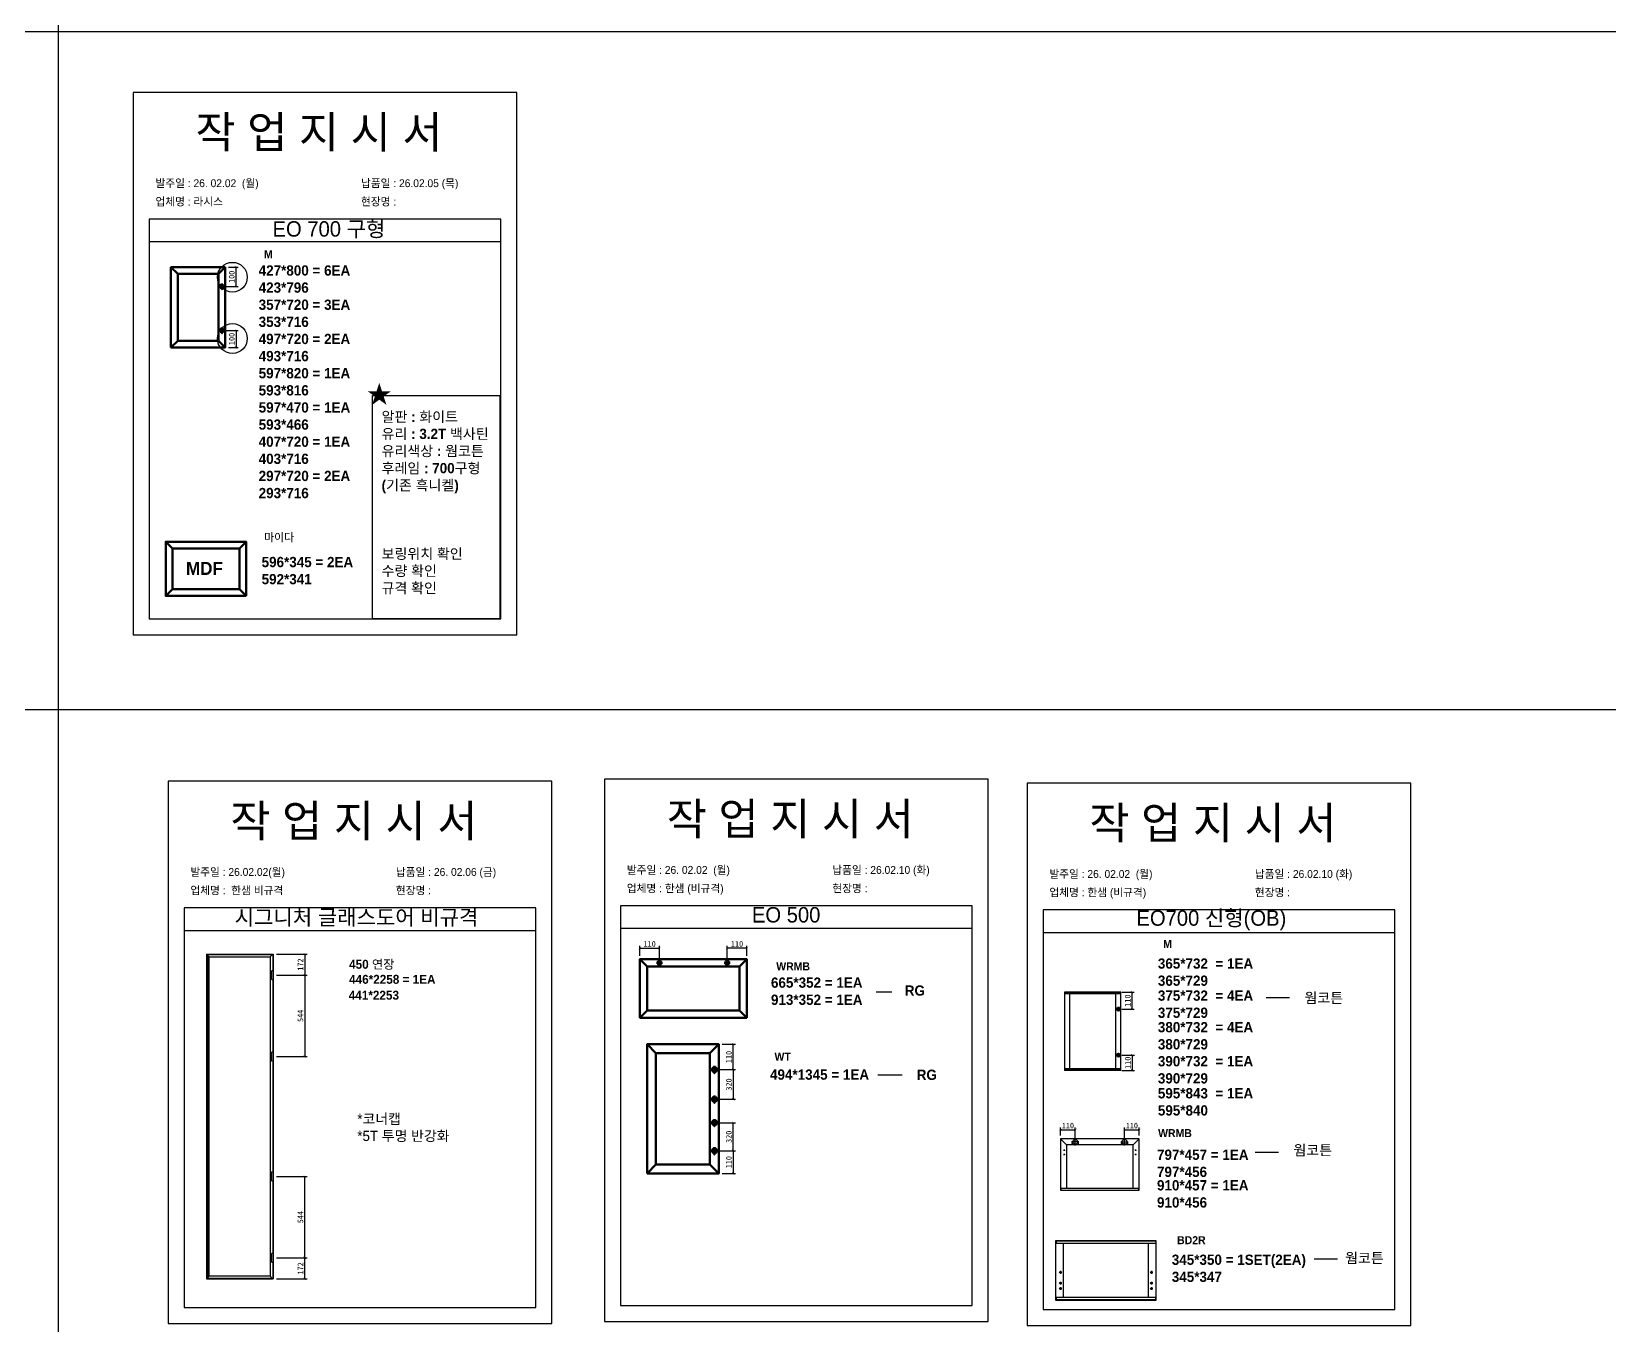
# Model space of a CAD drawing. Header units: millimetres. Extents: x -44117 to 256353, y -2095463 to 65325.
# Drawn here: x 110183 to 117093, y -684300 to -678631 of the extents above; entities that cross this region are included whole.
import ezdxf

# ---------------------------------------------------------------- set-up
doc = ezdxf.new("R2010")
doc.units = ezdxf.units.MM
doc.header["$LTSCALE"] = 10
doc.layers.add('Layer1', color=7, linetype='Continuous', lineweight=70)
doc.styles.add('MtX_Gulim', font='')
doc.styles.get('MtX_Gulim').set_extended_font_data('Gulim', bold=True)
doc.dimstyles.new('ISO-25', dxfattribs={"dimtxt": 2.5, "dimasz": 2.5, "dimexe": 1, "dimexo": 1, "dimtad": 1, "dimtxsty": 'Standard', "dimblk": 'ARCHTICK', "dimcen": 2.5, "dimadec": 0, "dimazin": 0, "dimtfac": 1, "dimtmove": 0, "dimatfit": 3, "dimfxl": 0, "dimarcsym": 0})

# ---------------------------------------------------------------- blocks, each defined once
blk = doc.blocks.new('_ArchTick')
at = {"color": 0, "linetype": 'ByBlock', "const_width": 0.15}
blk.add_lwpolyline([(-0.5, -0.5), (0.5, 0.5)], dxfattribs=at)
blk = doc.blocks.new('*D4703')
at = {"color": 0, "lineweight": -2}
for p, q in [((111045.7, -679663.3), (111088.5, -679663.3)), ((111078.5, -679747.5), (111078.5, -679663.3)), ((111031.7, -679747.5), (111088.5, -679747.5))]:
    blk.add_line(p, q, dxfattribs=at)
at = {"layer": 'Defpoints', "color": 0}
for p in [(111030.7, -679663.3), (111078.5, -679663.3), (111016.7, -679747.5)]:
    blk.add_point(p, dxfattribs=at)
at = {"color": 0, "lineweight": -2, "xscale": 10, "yscale": 10, "zscale": 10}
for p, rotation in [((111078.5, -679663.3), 90), ((111078.5, -679747.5), 270)]:
    blk.add_blockref('_ArchTick', p, dxfattribs=dict(at, rotation=rotation))
at = {"color": 0, "insert": (111059.7, -679705.4), "char_height": 25, "attachment_point": 5, "rotation": 90}
blk.add_mtext('100', dxfattribs=at)
blk = doc.blocks.new('*D4704')
at = {"color": 0, "lineweight": -2}
for p, q in [((111031.7, -679940), (111088.5, -679940)), ((111078.5, -679940), (111078.5, -680015.4)), ((111045.7, -680015.4), (111088.5, -680015.4))]:
    blk.add_line(p, q, dxfattribs=at)
at = {"layer": 'Defpoints', "color": 0}
for p in [(111016.7, -679940), (111030.7, -680015.4), (111078.5, -680015.4)]:
    blk.add_point(p, dxfattribs=at)
at = {"color": 0, "lineweight": -2, "xscale": 10, "yscale": 10, "zscale": 10}
for p, rotation in [((111078.5, -679940), 90), ((111078.5, -680015.4), 270)]:
    blk.add_blockref('_ArchTick', p, dxfattribs=dict(at, rotation=rotation))
at = {"color": 0, "insert": (111059.7, -679977.7), "char_height": 25, "attachment_point": 5, "rotation": 90}
blk.add_mtext('100', dxfattribs=at)
blk = doc.blocks.new('*D4710')
at = {"color": 0, "lineweight": -2}
for p, q in [((111256.1, -682764.9), (111389.3, -682764.9)), ((111379.3, -682764.9), (111379.3, -683121.8)), ((111256.1, -683121.8), (111389.3, -683121.8))]:
    blk.add_line(p, q, dxfattribs=at)
at = {"layer": 'Defpoints', "color": 0}
for p in [(111241.1, -682764.9), (111241.1, -683121.8), (111379.3, -683121.8)]:
    blk.add_point(p, dxfattribs=at)
at = {"color": 0, "lineweight": -2, "xscale": 10, "yscale": 10, "zscale": 10}
for p, rotation in [((111379.3, -682764.9), 90), ((111379.3, -683121.8), 270)]:
    blk.add_blockref('_ArchTick', p, dxfattribs=dict(at, rotation=rotation))
at = {"color": 0, "insert": (111360.5, -682943.3), "char_height": 25, "attachment_point": 5, "rotation": 90}
blk.add_mtext('544', dxfattribs=at)
blk = doc.blocks.new('*D4711')
at = {"color": 0, "lineweight": -2}
for p, q in [((111256.1, -682672.4), (111389.3, -682672.4)), ((111379.3, -682672.4), (111379.3, -682764.9)), ((111256.1, -682764.9), (111389.3, -682764.9))]:
    blk.add_line(p, q, dxfattribs=at)
at = {"layer": 'Defpoints', "color": 0}
for p in [(111241.1, -682672.4), (111241.1, -682764.9), (111379.3, -682764.9)]:
    blk.add_point(p, dxfattribs=at)
at = {"color": 0, "lineweight": -2, "xscale": 10, "yscale": 10, "zscale": 10}
for p, rotation in [((111379.3, -682672.4), 90), ((111379.3, -682764.9), 270)]:
    blk.add_blockref('_ArchTick', p, dxfattribs=dict(at, rotation=rotation))
at = {"color": 0, "insert": (111360.5, -682718.6), "char_height": 25, "attachment_point": 5, "rotation": 90}
blk.add_mtext('172', dxfattribs=at)
blk = doc.blocks.new('*D4712')
at = {"color": 0, "lineweight": -2}
for p, q in [((111256.1, -683646.5), (111389.3, -683646.5)), ((111379.3, -684003.4), (111379.3, -683646.5)), ((111256.1, -684003.4), (111389.3, -684003.4))]:
    blk.add_line(p, q, dxfattribs=at)
at = {"layer": 'Defpoints', "color": 0}
for p in [(111241.1, -683646.5), (111379.3, -683646.5), (111241.1, -684003.4)]:
    blk.add_point(p, dxfattribs=at)
at = {"color": 0, "lineweight": -2, "xscale": 10, "yscale": 10, "zscale": 10}
for p, rotation in [((111379.3, -683646.5), 90), ((111379.3, -684003.4), 270)]:
    blk.add_blockref('_ArchTick', p, dxfattribs=dict(at, rotation=rotation))
at = {"color": 0, "insert": (111360.5, -683825), "char_height": 25, "attachment_point": 5, "rotation": 90}
blk.add_mtext('544', dxfattribs=at)
blk = doc.blocks.new('*D4713')
at = {"color": 0, "lineweight": -2}
for p, q in [((111256.1, -684003.4), (111389.3, -684003.4)), ((111379.3, -684095.9), (111379.3, -684003.4)), ((111256.1, -684095.9), (111389.3, -684095.9))]:
    blk.add_line(p, q, dxfattribs=at)
at = {"layer": 'Defpoints', "color": 0}
for p in [(111241.1, -684003.4), (111379.3, -684003.4), (111241.1, -684095.9)]:
    blk.add_point(p, dxfattribs=at)
at = {"color": 0, "lineweight": -2, "xscale": 10, "yscale": 10, "zscale": 10}
for p, rotation in [((111379.3, -684003.4), 90), ((111379.3, -684095.9), 270)]:
    blk.add_blockref('_ArchTick', p, dxfattribs=dict(at, rotation=rotation))
at = {"color": 0, "insert": (111360.5, -684049.6), "char_height": 25, "attachment_point": 5, "rotation": 90}
blk.add_mtext('172', dxfattribs=at)
blk = doc.blocks.new('*D4714')
at = {"color": 0, "lineweight": -2}
for p, q in [((112847, -682679.8), (112847, -682636.9)), ((112847, -682646.9), (112932.8, -682646.9)), ((112932.8, -682696.2), (112932.8, -682636.9))]:
    blk.add_line(p, q, dxfattribs=at)
at = {"layer": 'Defpoints', "color": 0}
for p in [(112932.8, -682646.9), (112847, -682694.8), (112932.8, -682711.2)]:
    blk.add_point(p, dxfattribs=at)
at = {"color": 0, "lineweight": -2, "xscale": 10, "yscale": 10, "zscale": 10, "rotation": 180}
blk.add_blockref('_ArchTick', (112847, -682646.9), dxfattribs=at)
at = {"color": 0, "lineweight": -2, "xscale": 10, "yscale": 10, "zscale": 10}
blk.add_blockref('_ArchTick', (112932.8, -682646.9), dxfattribs=at)
at = {"color": 0, "insert": (112889.9, -682628.2), "char_height": 25, "attachment_point": 5}
blk.add_mtext('110', dxfattribs=at)
blk = doc.blocks.new('*D4715')
at = {"color": 0, "lineweight": -2}
for p, q in [((113229.6, -682696.2), (113229.6, -682636.9)), ((113315.5, -682646.9), (113229.6, -682646.9)), ((113315.5, -682679.8), (113315.5, -682636.9))]:
    blk.add_line(p, q, dxfattribs=at)
at = {"layer": 'Defpoints', "color": 0}
for p in [(113229.6, -682646.9), (113229.6, -682711.2), (113315.5, -682694.8)]:
    blk.add_point(p, dxfattribs=at)
at = {"color": 0, "lineweight": -2, "xscale": 10, "yscale": 10, "zscale": 10, "rotation": 180}
blk.add_blockref('_ArchTick', (113229.6, -682646.9), dxfattribs=at)
at = {"color": 0, "lineweight": -2, "xscale": 10, "yscale": 10, "zscale": 10}
blk.add_blockref('_ArchTick', (113315.5, -682646.9), dxfattribs=at)
at = {"color": 0, "insert": (113272.6, -682628.2), "char_height": 25, "attachment_point": 5}
blk.add_mtext('110', dxfattribs=at)
blk = doc.blocks.new('*D4716')
at = {"color": 0, "lineweight": -2}
for p, q in [((113207.3, -683067.6), (113265.5, -683067.6)), ((113255.5, -683179), (113255.5, -683067.6)), ((113188.7, -683179), (113265.5, -683179))]:
    blk.add_line(p, q, dxfattribs=at)
at = {"layer": 'Defpoints', "color": 0}
for p in [(113192.3, -683067.6), (113255.5, -683067.6), (113173.7, -683179)]:
    blk.add_point(p, dxfattribs=at)
at = {"color": 0, "lineweight": -2, "xscale": 10, "yscale": 10, "zscale": 10}
for p, rotation in [((113255.5, -683067.6), 90), ((113255.5, -683179), 270)]:
    blk.add_blockref('_ArchTick', p, dxfattribs=dict(at, rotation=rotation))
at = {"color": 0, "insert": (113236.8, -683123.3), "char_height": 25, "attachment_point": 5, "rotation": 90}
blk.add_mtext('110', dxfattribs=at)
blk = doc.blocks.new('*D4717')
at = {"color": 0, "lineweight": -2}
for p, q in [((113188.7, -683534.5), (113265.5, -683534.5)), ((113255.5, -683534.5), (113255.5, -683634.2)), ((113207.3, -683634.2), (113265.5, -683634.2))]:
    blk.add_line(p, q, dxfattribs=at)
at = {"layer": 'Defpoints', "color": 0}
for p in [(113173.7, -683534.5), (113192.3, -683634.2), (113255.5, -683634.2)]:
    blk.add_point(p, dxfattribs=at)
at = {"color": 0, "lineweight": -2, "xscale": 10, "yscale": 10, "zscale": 10}
for p, rotation in [((113255.5, -683534.5), 90), ((113255.5, -683634.2), 270)]:
    blk.add_blockref('_ArchTick', p, dxfattribs=dict(at, rotation=rotation))
at = {"color": 0, "insert": (113236.8, -683584.3), "char_height": 25, "attachment_point": 5, "rotation": 90}
blk.add_mtext('110', dxfattribs=at)
blk = doc.blocks.new('*D4718')
at = {"color": 0, "lineweight": -2}
for p, q in [((113188.7, -683411.6), (113265.5, -683411.6)), ((113255.5, -683534.5), (113255.5, -683411.6)), ((113188.7, -683534.5), (113265.5, -683534.5))]:
    blk.add_line(p, q, dxfattribs=at)
at = {"layer": 'Defpoints', "color": 0}
for p in [(113173.7, -683411.6), (113255.5, -683411.6), (113173.7, -683534.5)]:
    blk.add_point(p, dxfattribs=at)
at = {"color": 0, "lineweight": -2, "xscale": 10, "yscale": 10, "zscale": 10}
for p, rotation in [((113255.5, -683411.6), 90), ((113255.5, -683534.5), 270)]:
    blk.add_blockref('_ArchTick', p, dxfattribs=dict(at, rotation=rotation))
at = {"color": 0, "insert": (113236.8, -683473), "char_height": 25, "attachment_point": 5, "rotation": 90}
blk.add_mtext('320', dxfattribs=at)
blk = doc.blocks.new('*D4719')
at = {"color": 0, "lineweight": -2}
for p, q in [((113188.7, -683179), (113265.5, -683179)), ((113255.5, -683179), (113255.5, -683308.8)), ((113188.7, -683308.8), (113265.5, -683308.8))]:
    blk.add_line(p, q, dxfattribs=at)
at = {"layer": 'Defpoints', "color": 0}
for p in [(113173.7, -683179), (113173.7, -683308.8), (113255.5, -683308.8)]:
    blk.add_point(p, dxfattribs=at)
at = {"color": 0, "lineweight": -2, "xscale": 10, "yscale": 10, "zscale": 10}
for p, rotation in [((113255.5, -683179), 90), ((113255.5, -683308.8), 270)]:
    blk.add_blockref('_ArchTick', p, dxfattribs=dict(at, rotation=rotation))
at = {"color": 0, "insert": (113236.8, -683243.9), "char_height": 25, "attachment_point": 5, "rotation": 90}
blk.add_mtext('320', dxfattribs=at)
blk = doc.blocks.new('*D4720')
at = {"color": 0, "lineweight": -2}
for p, q in [((114957.8, -682839.8), (115012.4, -682839.8)), ((115002.4, -682913.4), (115002.4, -682839.8)), ((114957.8, -682913.4), (115012.4, -682913.4))]:
    blk.add_line(p, q, dxfattribs=at)
at = {"layer": 'Defpoints', "color": 0}
for p in [(114942.8, -682839.8), (115002.4, -682839.8), (114942.8, -682913.4)]:
    blk.add_point(p, dxfattribs=at)
at = {"color": 0, "lineweight": -2, "xscale": 10, "yscale": 10, "zscale": 10}
for p, rotation in [((115002.4, -682839.8), 90), ((115002.4, -682913.4), 270)]:
    blk.add_blockref('_ArchTick', p, dxfattribs=dict(at, rotation=rotation))
at = {"color": 0, "insert": (114983.6, -682876.6), "char_height": 25, "attachment_point": 5, "rotation": 90}
blk.add_mtext('110', dxfattribs=at)
blk = doc.blocks.new('*D4721')
at = {"color": 0, "lineweight": -2}
for p, q in [((114957.8, -683115.3), (115013.3, -683115.3)), ((115003.3, -683115.3), (115003.3, -683182.2)), ((114957.8, -683182.2), (115013.3, -683182.2))]:
    blk.add_line(p, q, dxfattribs=at)
at = {"layer": 'Defpoints', "color": 0}
for p in [(114942.8, -683115.3), (114942.8, -683182.2), (115003.3, -683182.2)]:
    blk.add_point(p, dxfattribs=at)
at = {"color": 0, "lineweight": -2, "xscale": 10, "yscale": 10, "zscale": 10}
for p, rotation in [((115003.3, -683115.3), 90), ((115003.3, -683182.2), 270)]:
    blk.add_blockref('_ArchTick', p, dxfattribs=dict(at, rotation=rotation))
at = {"color": 0, "insert": (114984.6, -683148.7), "char_height": 25, "attachment_point": 5, "rotation": 90}
blk.add_mtext('110', dxfattribs=at)
blk = doc.blocks.new('*D4722')
at = {"color": 0, "lineweight": -2}
for p, q in [((114689.5, -683467.5), (114689.5, -683432.9)), ((114689.5, -683442.9), (114754, -683442.9)), ((114754, -683480.2), (114754, -683432.9))]:
    blk.add_line(p, q, dxfattribs=at)
at = {"layer": 'Defpoints', "color": 0}
for p in [(114689.5, -683482.5), (114754, -683442.9), (114754, -683495.2)]:
    blk.add_point(p, dxfattribs=at)
at = {"color": 0, "lineweight": -2, "xscale": 10, "yscale": 10, "zscale": 10, "rotation": 180}
blk.add_blockref('_ArchTick', (114689.5, -683442.9), dxfattribs=at)
at = {"color": 0, "lineweight": -2, "xscale": 10, "yscale": 10, "zscale": 10}
blk.add_blockref('_ArchTick', (114754, -683442.9), dxfattribs=at)
at = {"color": 0, "insert": (114721.7, -683424.1), "char_height": 25, "attachment_point": 5}
blk.add_mtext('110', dxfattribs=at)
blk = doc.blocks.new('*D4723')
at = {"color": 0, "lineweight": -2}
for p, q in [((114969.5, -683480.2), (114969.5, -683432.9)), ((114969.5, -683442.9), (115034.1, -683442.9)), ((115034.1, -683467.5), (115034.1, -683432.9))]:
    blk.add_line(p, q, dxfattribs=at)
at = {"layer": 'Defpoints', "color": 0}
for p in [(114969.5, -683495.2), (115034.1, -683442.9), (115034.1, -683482.5)]:
    blk.add_point(p, dxfattribs=at)
at = {"color": 0, "lineweight": -2, "xscale": 10, "yscale": 10, "zscale": 10, "rotation": 180}
blk.add_blockref('_ArchTick', (114969.5, -683442.9), dxfattribs=at)
at = {"color": 0, "lineweight": -2, "xscale": 10, "yscale": 10, "zscale": 10}
blk.add_blockref('_ArchTick', (115034.1, -683442.9), dxfattribs=at)
at = {"color": 0, "insert": (115001.8, -683424.1), "char_height": 25, "attachment_point": 5}
blk.add_mtext('110', dxfattribs=at)

msp = doc.modelspace()

# ---------------------------------------------------------------- linework, layer by layer
at = {"color": 2}
msp.add_line((104015.69829, -678630.93918), (196284.84516, -678630.93918), dxfattribs=at)
msp.add_line((104015.69829, -678630.93918), (196284.84516, -678630.93918), dxfattribs=at)
for p, q in [((112238.12656, -679452.55081), (110698.12656, -679452.55081)), ((112238.12656, -679552.55081), (110698.12656, -679552.55081)), ((112391.02745, -682470.07568), (110851.02745, -682470.07568)), ((114302.22658, -682461.1729), (112762.22658, -682461.1729)), ((116152.95073, -682478.82786), (114612.95073, -682478.82786)), ((112391.02745, -682570.07568), (110851.02745, -682570.07568)), ((114302.22658, -682561.1729), (112762.22658, -682561.1729)), ((116152.95073, -682578.82786), (114612.95073, -682578.82786)), ((110948.55264, -682672.39899), (110948.55264, -684095.89538)), ((110948.55264, -682672.39899), (111241.12379, -682672.39899)), ((110948.55264, -682672.39899), (110961.01644, -682684.86278)), ((110948.55264, -682672.39899), (110954.45655, -682672.39899)), ((110954.45655, -682672.39899), (110954.45655, -684095.89538)), ((111228.66, -682684.86278), (111241.12379, -682672.39899)), ((111241.12379, -682672.39899), (111241.12379, -684095.89538)), ((113882.15261, -682838.36529), (113950.4053, -682838.36529)), ((114706.91855, -682840.04273), (114706.91855, -683181.92961)), ((114953.41919, -682840.48546), (114706.91855, -682840.48546)), ((114953.41919, -682847.17562), (114706.91855, -682847.17562)), ((114953.17323, -682839.79676), (114707.16451, -682839.79676)), ((114728.80915, -682846.68369), (114728.80915, -683174.79673)), ((114931.28263, -683174.79673), (114931.28263, -682847.17562)), ((114952.18938, -682847.17562), (114952.18938, -682839.79676)), ((114953.41919, -683181.92961), (114953.41919, -682840.04273)), ((115692.16949, -682864.87135), (115590.54799, -682864.87135)), ((113888.79941, -683201.42836), (113995.12205, -683201.42836)), ((114953.41919, -683174.79673), (114706.91855, -683174.79673)), ((114953.41919, -683181.48689), (114706.91855, -683181.48689)), ((114953.17323, -683182.17558), (114707.16451, -683182.17558)), ((114708.14836, -683182.17558), (114708.14836, -683174.79673)), ((114952.18938, -683174.79673), (114952.18938, -683182.17558)), ((114689.17808, -683482.45113), (114689.17808, -683706.79146)), ((114715.51884, -683508.79188), (114689.26477, -683482.24185)), ((115034.06392, -683482.15517), (114689.47405, -683482.15517)), ((114770.13752, -683495.17756), (114737.85068, -683495.17756)), ((114753.99409, -683511.32098), (114753.99409, -683479.03415)), ((114953.40046, -683495.17756), (114985.6873, -683495.17756)), ((114969.54388, -683511.32098), (114969.54388, -683479.03415)), ((115008.01913, -683508.79188), (115034.2732, -683482.24185)), ((115034.35988, -683706.79146), (115034.35988, -683482.45113)), ((114702.49645, -683531.87704), (114708.41572, -683531.87704)), ((114702.49645, -683550.8187), (114708.41572, -683550.8187)), ((114705.45608, -683528.9174), (114705.45608, -683534.83667)), ((114705.45608, -683547.85906), (114705.45608, -683553.77833)), ((114715.51884, -683508.79188), (114715.51884, -683698.80045)), ((115008.01913, -683508.79188), (114715.51884, -683508.79188)), ((114743.04345, -683501.09683), (114738.30803, -683501.09683)), ((114740.67574, -683498.72912), (114740.67574, -683503.46454)), ((114769.68016, -683501.09683), (114764.94475, -683501.09683)), ((114767.31245, -683498.72912), (114767.31245, -683503.46454)), ((114958.59324, -683501.09683), (114953.85782, -683501.09683)), ((114956.22553, -683498.72912), (114956.22553, -683503.46454)), ((114985.22995, -683501.09683), (114980.49453, -683501.09683)), ((114982.86224, -683498.72912), (114982.86224, -683503.46454)), ((115008.01913, -683698.20852), (115008.01913, -683508.79188)), ((115021.04153, -683531.87704), (115015.12226, -683531.87704)), ((115021.04153, -683550.8187), (115015.12226, -683550.8187)), ((115018.0819, -683528.9174), (115018.0819, -683534.83667)), ((115018.0819, -683547.85906), (115018.0819, -683553.77833)), ((115643.88862, -683542.04508), (115542.26711, -683542.04508)), ((114689.17808, -683698.20852), (115034.35988, -683698.20852)), ((114690.6579, -683698.20852), (114690.6579, -683707.08742)), ((115032.88007, -683707.08742), (115032.88007, -683698.20852)), ((114689.17808, -683706.25873), (115034.06392, -683706.25873)), ((114689.47405, -683707.08742), (115034.06392, -683707.08742)), ((114667.96448, -683929.57326), (114667.96448, -684188.01532)), ((115108.57488, -683930.23973), (114667.96448, -683930.23973)), ((115108.57488, -683940.31082), (114667.96448, -683940.31082)), ((115108.20462, -683929.203), (114668.33474, -683929.203)), ((114669.81579, -683929.203), (114669.81579, -683940.31082)), ((114701.28796, -683940.31082), (114701.28796, -684177.27776)), ((115075.25141, -684177.27776), (115075.25141, -683940.31082)), ((115106.72358, -683929.203), (115106.72358, -683940.31082)), ((115108.57488, -684188.01532), (115108.57488, -683929.57326)), ((115902.40729, -684009.06553), (115800.79033, -684009.06553)), ((110961.01644, -684083.43159), (110948.55264, -684095.89538)), ((110948.55264, -684095.89538), (111241.12379, -684095.89538)), ((111228.66, -684083.43159), (111241.12379, -684095.89538)), ((114695.17865, -684066.94003), (114682.96005, -684066.94003)), ((114695.17865, -684114.33341), (114682.96005, -684114.33341)), ((114689.06935, -684060.83072), (114689.06935, -684073.04933)), ((114689.06935, -684108.22411), (114689.06935, -684120.44272)), ((115081.36071, -684066.94003), (115093.57932, -684066.94003)), ((115081.36071, -684114.33341), (115093.57932, -684114.33341)), ((115087.47001, -684060.83072), (115087.47001, -684073.04933)), ((115087.47001, -684108.22411), (115087.47001, -684120.44272)), ((115108.57488, -684177.27776), (114667.96448, -684177.27776)), ((115108.57488, -684187.34885), (114667.96448, -684187.34885)), ((114669.81579, -684177.27776), (114669.81579, -684188.38558)), ((114695.17865, -684138.03011), (114682.96005, -684138.03011)), ((114689.06935, -684131.9208), (114689.06935, -684144.13941)), ((115081.36071, -684138.03011), (115093.57932, -684138.03011)), ((115087.47001, -684131.9208), (115087.47001, -684144.13941)), ((115106.72358, -684188.38558), (115106.72358, -684177.27776)), ((114668.33474, -684188.38558), (115108.20462, -684188.38558))]:
    msp.add_line(p, q)
at = {"color": 1}
msp.add_line((104015.69829, -681600.80489), (196284.84516, -681600.80489), dxfattribs=at)
msp.add_line((104015.69829, -681600.80489), (196284.84516, -681600.80489), dxfattribs=at)
at = {"linetype": 'Continuous'}
for p, q in [((110961.01644, -684083.43159), (110961.01644, -682684.86278)), ((110961.01644, -682684.86278), (111228.66, -682684.86278)), ((111228.66, -682684.86278), (111228.66, -684083.43159)), ((111228.66, -684083.43159), (110961.01644, -684083.43159))]:
    msp.add_line(p, q, dxfattribs=at)
at = {"color": 1}
for p in [(110300.49669, 21924.9366), (110300.49669, 14161.07811), (110300.49669, 18584.38997), (110300.49669, 10820.53148), (110300.49669, 18627.87121), (110300.49669, 10864.01272), (110300.49669, 15287.32457), (110300.49669, 7523.46608), (110300.49669, 3746.75115), (110300.49669, 21924.9366), (110300.49669, 14161.07811), (110300.49669, 18584.38997), (110300.49669, 10820.53148), (110300.49669, 18627.87121), (110300.49669, 10864.01272), (110300.49669, 15287.32457), (110300.49669, 7523.46608), (110300.49669, 3746.75115), (110300.49669, 21924.9366), (110300.49669, 14161.07811), (110300.49669, 18584.38997), (110300.49669, 10820.53148), (110300.49669, 18627.87121), (110300.49669, 10864.01272), (110300.49669, 15287.32457), (110300.49669, 7523.46608), (110300.49669, 3746.75115), (110300.49669, 21924.9366), (110300.49669, 14161.07811), (110300.49669, 18584.38997), (110300.49669, 10820.53148), (110300.49669, 18627.87121), (110300.49669, 10864.01272), (110300.49669, 15287.32457), (110300.49669, 7523.46608), (110300.49669, 3746.75115), (110300.49669, 21924.9366), (110300.49669, 14161.07811), (110300.49669, 18584.38997), (110300.49669, 10820.53148), (110300.49669, 18627.87121), (110300.49669, 10864.01272), (110300.49669, 15287.32457), (110300.49669, 7523.46608), (110300.49669, 3746.75115), (110300.49669, 21924.9366), (110300.49669, 14161.07811), (110300.49669, 18584.38997), (110300.49669, 10820.53148), (110300.49669, 18627.87121), (110300.49669, 10864.01272), (110300.49669, 15287.32457), (110300.49669, 7523.46608), (110300.49669, 3746.75115), (110300.49669, 21924.9366), (110300.49669, 14161.07811), (110300.49669, 18584.38997), (110300.49669, 10820.53148), (110300.49669, 18627.87121), (110300.49669, 10864.01272), (110300.49669, 15287.32457), (110300.49669, 7523.46608), (110300.49669, 3746.75115), (110300.49669, 21924.9366), (110300.49669, 14161.07811), (110300.49669, 18584.38997), (110300.49669, 10820.53148), (110300.49669, 18627.87121), (110300.49669, 10864.01272), (110300.49669, 15287.32457), (110300.49669, 7523.46608), (110300.49669, 3746.75115), (110300.49669, 21924.9366), (110300.49669, 14161.07811), (110300.49669, 18584.38997), (110300.49669, 10820.53148), (110300.49669, 18627.87121), (110300.49669, 10864.01272), (110300.49669, 15287.32457), (110300.49669, 7523.46608), (110300.49669, 3746.75115), (110300.49669, 21924.9366), (110300.49669, 14161.07811), (110300.49669, 18584.38997), (110300.49669, 10820.53148), (110300.49669, 18627.87121), (110300.49669, 10864.01272), (110300.49669, 15287.32457), (110300.49669, 7523.46608), (110300.49669, 3746.75115), (110300.49669, 12702.87182), (110300.49669, 4939.01333), (110300.49669, 9362.32519), (110300.49669, 1598.4667), (110300.49669, 9405.80642), (110300.49669, 1641.94794), (110300.49669, 6065.25979), (110300.49669, -1698.5987), (110300.49669, -5475.31363), (110300.49669, 12702.87182), (110300.49669, 4939.01333), (110300.49669, 9362.32519), (110300.49669, 1598.4667), (110300.49669, 9405.80642), (110300.49669, 1641.94794), (110300.49669, 6065.25979), (110300.49669, -1698.5987), (110300.49669, -5475.31363), (110300.49669, 12702.87182), (110300.49669, 4939.01333), (110300.49669, 9362.32519), (110300.49669, 1598.4667), (110300.49669, 9405.80642), (110300.49669, 1641.94794), (110300.49669, 6065.25979), (110300.49669, -1698.5987), (110300.49669, -5475.31363), (110300.49669, 12702.87182), (110300.49669, 4939.01333), (110300.49669, 9362.32519), (110300.49669, 1598.4667), (110300.49669, 9405.80642), (110300.49669, 1641.94794), (110300.49669, 6065.25979), (110300.49669, -1698.5987), (110300.49669, -5475.31363), (110300.49669, 12702.87182), (110300.49669, 4939.01333), (110300.49669, 9362.32519), (110300.49669, 1598.4667), (110300.49669, 9405.80642), (110300.49669, 1641.94794), (110300.49669, 6065.25979), (110300.49669, -1698.5987), (110300.49669, -5475.31363)]:
    msp.add_xline(p, (0, 1), dxfattribs=at)
for points in [[(110628.12656, -681273.38109), (112308.12656, -681273.38109), (112308.12656, -678897.38109), (110628.12656, -678897.38109)], [(111676.51533, -680224.98342), (112234.2674, -680224.98342), (112234.2674, -681204.04015), (111676.51533, -681204.04015)], [(112692.22658, -684282.00318), (114372.22658, -684282.00318), (114372.22658, -681906.00318), (112692.22658, -681906.00318)], [(110781.02745, -684290.90596), (112461.02745, -684290.90596), (112461.02745, -681914.90596), (110781.02745, -681914.90596)], [(114542.95073, -684299.65814), (116222.95073, -684299.65814), (116222.95073, -681923.65814), (114542.95073, -681923.65814)], [(110950.52061, -682674.36696), (111239.15582, -682674.36696), (111239.15582, -684093.92741), (110950.52061, -684093.92741)]]:
    msp.add_lwpolyline(points, close=True)
for points in [[(110698.12656, -679452.55081), (110698.12656, -681203.38109), (112238.12656, -681203.38109), (112238.12656, -679452.55081)], [(110851.02745, -682470.07568), (110851.02745, -684220.90596), (112391.02745, -684220.90596), (112391.02745, -682470.07568)], [(112762.22658, -682461.1729), (112762.22658, -684212.00318), (114302.22658, -684212.00318), (114302.22658, -682461.1729)], [(114612.95073, -682478.82786), (114612.95073, -684229.65814), (116152.95073, -684229.65814), (116152.95073, -682478.82786)]]:
    msp.add_lwpolyline(points)
at = {"linetype": 'Continuous'}
for points in [[(111236.52138, -682784.22359), (111236.52138, -682784.22359, 0.4142135624), (111241.12379, -682779.62118), (111241.12379, -682750.16573, 0.4142135624), (111236.52138, -682745.56332), (111236.52138, -682745.56332, 0.4142135624), (111231.91896, -682750.16573), (111231.91896, -682779.62118, 0.4142135624)], [(111236.52138, -683141.08168), (111236.52138, -683141.08168, 0.4142135624), (111241.12379, -683136.47926), (111241.12379, -683107.02381, 0.4142135624), (111236.52138, -683102.4214), (111236.52138, -683102.4214, 0.4142135624), (111231.91896, -683107.02381), (111231.91896, -683136.47926, 0.4142135624)], [(111236.52138, -683665.87297), (111236.52138, -683665.87297, 0.4142135624), (111241.12379, -683661.27056), (111241.12379, -683631.81511, 0.4142135624), (111236.52138, -683627.2127), (111236.52138, -683627.2127, 0.4142135624), (111231.91896, -683631.81511), (111231.91896, -683661.27056, 0.4142135624)], [(111236.52138, -684022.73105), (111236.52138, -684022.73105, 0.4142135624), (111241.12379, -684018.12864), (111241.12379, -683988.67319, 0.4142135624), (111236.52138, -683984.07078), (111236.52138, -683984.07078, 0.4142135624), (111231.91896, -683988.67319), (111231.91896, -684018.12864, 0.4142135624)]]:
    msp.add_lwpolyline(points, format="xyb", close=True, dxfattribs=at)
at = {"color": 1}
for centre in [(111062.45512, -679707.4513), (111062.45512, -679975.87992)]:
    msp.add_circle(centre, 65.29345, dxfattribs=at)
for centre, radius in [((114753.99409, -683495.17756), 10.35872), ((114969.54388, -683495.17756), 10.35872), ((114705.45608, -683531.87704), 0.88789), ((114705.45608, -683550.8187), 0.88789), ((114740.67574, -683501.09683), 0.94708), ((114767.31245, -683501.09683), 0.94708), ((114956.22553, -683501.09683), 0.94708), ((114982.86224, -683501.09683), 0.94708), ((115018.0819, -683531.87704), 0.88789), ((115018.0819, -683550.8187), 0.88789), ((114689.06935, -684066.94003), 3.70261), ((114689.06935, -684114.33341), 3.70261), ((115087.47001, -684066.94003), 3.70261), ((115087.47001, -684114.33341), 3.70261), ((114689.06935, -684138.03011), 3.70261), ((115087.47001, -684138.03011), 3.70261)]:
    msp.add_circle(centre, radius)
for centre, radius, start, end in [((114953.17323, -682840.04273), 0.24596, 0, 90), ((114707.16451, -683181.92962), 0.24596, 180, 270), ((114953.17323, -683181.92962), 0.24596, 270, 0), ((114689.47405, -683482.45113), 0.29596, 90, 180), ((115034.06392, -683482.45113), 0.29596, 0, 90), ((114689.47405, -683706.79146), 0.29596, 180, 270), ((115034.06392, -683706.79146), 0.29596, 270, 0), ((114668.33474, -683929.57326), 0.37026, 90, 180), ((115108.20462, -683929.57326), 0.37026, 0, 90), ((114668.33474, -684188.01532), 0.37026, 180, 270), ((115108.20462, -684188.01532), 0.37026, 270, 0)]:
    msp.add_arc(centre, radius, start, end)
at = {"layer": 'Layer1'}
for p, q in [((110823.18401, -679692.98393), (110793.53367, -679663.33359)), ((111001.08606, -679692.98393), (111030.7364, -679663.33359)), ((111004.34375, -679747.47849), (111028.99274, -679747.47849)), ((111004.34375, -679940.04732), (111028.99274, -679940.04732)), ((110793.53367, -680015.37048), (110823.18401, -679985.72014)), ((111030.7364, -680015.37048), (111001.08606, -679985.72014)), ((111001.08606, -679985.72014), (111030.7364, -680015.37048)), ((110800.45384, -680895.97534), (110770.8035, -680866.325)), ((111122.8404, -680866.325), (111093.19005, -680895.97534)), ((111093.19005, -680895.97534), (111122.8404, -680866.325)), ((110800.45384, -681073.87739), (110770.8035, -681103.52773)), ((111122.8404, -681103.52773), (111093.19005, -681073.87739)), ((112879.01727, -682726.86808), (112846.95394, -682694.80475)), ((112919.49671, -682711.17979), (112946.15167, -682711.17979)), ((113242.9487, -682711.17979), (113216.29374, -682711.17979)), ((113315.49146, -682694.80475), (113283.42814, -682726.86808)), ((113283.42814, -682726.86808), (113315.49146, -682694.80475)), ((112879.01727, -682919.24802), (112846.95394, -682951.31135)), ((113315.49146, -682951.31135), (113283.42814, -682919.24802)), ((114942.7812, -682904.34804), (114942.7812, -682922.47844)), ((112917.63658, -683106.85359), (112878.39415, -683067.61116)), ((113153.09115, -683106.85359), (113192.33358, -683067.61116)), ((114942.7812, -683124.3564), (114942.7812, -683106.226)), ((113157.40272, -683178.9775), (113190.02583, -683178.9775)), ((113157.40272, -683308.78209), (113190.02583, -683308.78209)), ((113157.40272, -683411.57107), (113190.02583, -683411.57107)), ((113157.40272, -683534.46922), (113190.02583, -683534.46922)), ((112878.39415, -683634.15993), (112917.63658, -683594.9175)), ((113192.33358, -683634.15993), (113153.09115, -683594.9175)), ((113153.09115, -683594.9175), (113192.33358, -683634.15993))]:
    msp.add_line(p, q, dxfattribs=at)
for points in [[(110793.53367, -680015.37048), (111030.7364, -680015.37048), (111030.7364, -679663.33359), (110793.53367, -679663.33359)], [(110823.18401, -679985.72014), (111001.08606, -679985.72014), (111001.08606, -679692.98393), (110823.18401, -679692.98393)], [(111016.66825, -679735.15399), (111016.66825, -679759.80298)], [(111016.66825, -679927.72282), (111016.66825, -679952.37182)], [(111122.8404, -681103.52773), (111122.8404, -680866.325), (110770.8035, -680866.325), (110770.8035, -681103.52773)], [(111093.19005, -681073.87739), (111093.19005, -680895.97534), (110800.45384, -680895.97534), (110800.45384, -681073.87739)], [(113315.49146, -682951.31135), (113315.49146, -682694.80475), (112846.95394, -682694.80475), (112846.95394, -682951.31135)], [(113283.42814, -682919.24802), (113283.42814, -682726.86808), (112879.01727, -682726.86808), (112879.01727, -682919.24802)], [(112932.82419, -682697.85231), (112932.82419, -682724.50727)], [(113229.62122, -682697.85231), (113229.62122, -682724.50727)], [(114951.84641, -682913.41324), (114933.716, -682913.41324)], [(112878.39415, -683634.15993), (113192.33358, -683634.15993), (113192.33358, -683067.61116), (112878.39415, -683067.61116)], [(112917.63658, -683594.9175), (113153.09115, -683594.9175), (113153.09115, -683106.85359), (112917.63658, -683106.85359)], [(114951.84641, -683115.2912), (114933.716, -683115.2912)], [(113173.71427, -683162.66595), (113173.71427, -683195.28906)], [(113173.71427, -683292.47054), (113173.71427, -683325.09365)], [(113173.71427, -683395.25951), (113173.71427, -683427.88262)], [(113173.71427, -683518.15767), (113173.71427, -683550.78078)]]:
    msp.add_lwpolyline(points, close=True, dxfattribs=at)
for centre, radius in [((111016.66825, -679747.47849), 8.21633), ((111016.66825, -679940.04732), 8.21633), ((112932.82419, -682711.17979), 8.88499), ((113229.62122, -682711.17979), 8.88499), ((114942.7812, -682913.41324), 6.04347), ((114942.7812, -683115.2912), 6.04347), ((113173.71427, -683178.9775), 10.87437), ((113173.71427, -683308.78209), 10.87437), ((113173.71427, -683411.57107), 10.87437), ((113173.71427, -683534.46922), 10.87437)]:
    msp.add_circle(centre, radius, dxfattribs=at)

# ---------------------------------------------------------------- texts
at = {"linetype": 'Continuous', "style": 'MtX_Gulim'}
for s, height, p in [('M', 35.04934, (111200.87585, -679623.97024)), ('마이다', 35.049344, (111201.23717, -680864.29999)), ('MDF', 56.985187, (110859.43616, -681011.36456)), ('M', 35.04934, (115138.85607, -682645.90328)), ('450 연장', 39.271262, (111573.65765, -682737.02379)), ('WRMB', 35.049344, (113444.45915, -682744.01287)), ('446*2258 = 1EA', 39.2712622, (111573.65765, -682802.88572)), ('WT', 35.049344, (113436.769, -683139.5726)), ('WRMB', 35.049344, (115116.76821, -683474.48209)), ('BD2R', 35.049344, (115199.94227, -683943.53502))]:
    msp.add_text(s, height=height, dxfattribs=at).set_placement(p)
at = {"color": 242, "linetype": 'Continuous', "true_color": 0xcd2027, "style": 'MtX_Gulim'}
msp.add_text('441*2253', height=39.271262, dxfattribs=at).set_placement((111572.19572, -682872.48549))
at = {"attachment_point": 1}
for s, width, gutter_width, heights, insert, char_height in [('{\\fGulim|b0|i0|c129|p50;작 업 지 시 서}', 3307.3198183, 12.5, [-155.84554], (110900.93316, -679001.5436), 140), ('\\pt11;{\\fGulim|b0|i0|c129|p50;발주일 : 26. 02.02  (월)}', 3307.3198183, 12.5, [34.50412], (110725.72381, -679278.26402), 34.3), ('{\\fGulim|b0|i0|c129|p50;납품일 : 26.02.05 (목)}', 3307.3198183, 12.5, [35.09023], (111625.70179, -679278.26402), 34.3), ('{\\fGulim|b0|i0|c129|p50;업체명 : 라시스}', 3307.3198183, 12.5, [36.11279], (110725.72381, -679358.9202), 34.3), ('{\\fGulim|b0|i0|c129|p50;현장명 : }', 3307.3198183, 12.5, [-38.2735], (111625.70179, -679358.9202), 34.3), ('{\\fGulim|b0|i0|c129|p50;EO 700 구형}', 1597.0710432, 6.03612, [-75.43626], (111238.36348, -679461.79399), 67.6045736), ('{\\f굴림|b1|i0|c129|p50;427*800 = 6EA\\P\\C1;423*796\\P\\C256;357*720 = 3EA\\P\\C1;353*716\\P\\C256;497*720 = 2EA\\P\\C1;493*716\\P\\C256;597*820 = 1EA\\P\\C1;593*816\\P\\C256;597*470 = 1EA\\P\\C1;593*466\\P\\C256;407*720 = 1EA\\P\\C1;403*716 \\P\\C256;297*720 = 2EA\\P\\C1;293*716', 13607.1496112, 175, [2673.27075], (111177.64869, -679655.12787), 45), ('{\\f굴림|b1|i0|c129|p50;★}', 23923.1169768, 307.67248, [-82.56925], (111652.01013, -680180.38527), 79.1157807), ('{\\f굴림|b1|i0|c129|p50;알판 : 화이트\\P유리 : 3.2T 백사틴\\P유리색상 : 웜코튼\\P후레임 : 700구형\\P(기존 흑니켈)\\P\\P\\P\\P보링위치 확인\\P수량 확인\\P규격 확인}', 13607.1496112, 175, [-817.5], (111716.00574, -680296.07926), 45), ('{\\f굴림|b1|i0|c129|p50;596*345 = 2EA^J\\C1;592*341}', 13607.1496112, 175, [-121.36905], (111190.57515, -680932.55598), 45), ('{\\fGulim|b0|i0|c129|p50;작 업 지 시 서}', 3307.3198183, 12.5, [-155.84554], (111053.83405, -682019.06847), 140), ('{\\fGulim|b0|i0|c129|p50;작 업 지 시 서}', 3307.3198183, 12.5, [-155.84554], (112965.03319, -682010.16569), 140), ('{\\fGulim|b0|i0|c129|p50;작 업 지 시 서}', 3307.3198183, 12.5, [-155.84554], (114815.75733, -682027.82065), 140), ('\\pt11;{\\fGulim|b0|i0|c129|p50;발주일 : 26.02.02(월)}', 3307.3198183, 12.5, [34.50412], (110878.6247, -682295.78889), 34.3), ('{\\fGulim|b0|i0|c129|p50;납품일 : 26. 02.06 (금)}', 3307.3198183, 12.5, [57.68947], (111778.60268, -682295.78889), 34.3), ('\\pt11;{\\fGulim|b0|i0|c129|p50;발주일 : 26. 02.02  (월)}', 3307.3198183, 12.5, [34.50412], (112789.82383, -682286.88611), 34.3), ('{\\fGulim|b0|i0|c129|p50;납품일 : 26.02.10 (화)}', 3307.3198183, 12.5, [35.09023], (113689.80181, -682286.88611), 34.3), ('\\pt11;{\\fGulim|b0|i0|c129|p50;발주일 : 26. 02.02  (월)}', 3307.3198183, 12.5, [34.50412], (114640.54798, -682304.54107), 34.3), ('{\\fGulim|b0|i0|c129|p50;납품일 : 26.02.10 (화)}', 3307.3198183, 12.5, [35.09023], (115540.52596, -682304.54107), 34.3), ('{\\fGulim|b0|i0|c129|p50;업체명 :  한샘 비규격}', 3307.3198183, 12.5, [36.11279], (110878.6247, -682376.44507), 34.3), ('{\\fGulim|b0|i0|c129|p50;현장명 : }', 3307.3198183, 12.5, [-38.2735], (111778.60268, -682376.44507), 34.3), ('{\\fGulim|b0|i0|c129|p50;업체명 : 한샘 (비규격)}', 3307.3198183, 12.5, [36.11279], (112789.82383, -682367.54229), 34.3), ('{\\fGulim|b0|i0|c129|p50;현장명 : }', 3307.3198183, 12.5, [-38.2735], (113689.80181, -682367.54229), 34.3), ('{\\fGulim|b0|i0|c129|p50;업체명 : 한샘 (비규격)}', 3307.3198183, 12.5, [36.11279], (114640.54798, -682385.19725), 34.3), ('{\\fGulim|b0|i0|c129|p50;현장명 : }', 3307.3198183, 12.5, [-38.2735], (115540.52596, -682385.19725), 34.3), ('{\\fGulim|b0|i0|c129|p50;시그니처 글래스도어 비규격}', 1597.0710432, 6.03612, [-75.34624], (111072.74952, -682477.8579), 67.6045736), ('{\\fGulim|b0|i0|c129|p50;EO 500}', 1597.0710432, 6.03612, [-69.31494], (113337.75098, -682466.70161), 67.6045736), ('{\\fGulim|b0|i0|c129|p50;EO700 신형(OB)}', 1597.0710432, 6.03612, [-85.06834], (115021.78366, -682480.87504), 67.6045736), ('{\\f굴림|b1|i0|c129|p50;365*732  = 1EA\\P\\C1;365*729}', 13607.1496112, 175, [-121.30952], (115115.62891, -682691.59032), 45), ('{\\f굴림|b1|i0|c129|p50;665*352 = 1EA\\P913*352 = 1EA}', 13607.1496112, 175, [869.63134], (113421.23199, -682775.1705), 45), ('{\\f굴림|b1|i0|c129|p50;RG}', 13607.1496112, 175, [-46.25], (114007.30644, -682809.8466), 45), ('{\\f굴림|b1|i0|c129|p50;375*732  = 4EA\\P\\C1;375*729}', 13607.1496112, 175, [-121.30952], (115115.62891, -682832.04378), 45), ('{\\f굴림|b1|i0|c129|p50;웜코튼}', 13607.1496112, 175, [-48.57143], (115757.62833, -682842.26606), 45), ('{\\f굴림|b1|i0|c129|p50;380*732  = 4EA\\P\\C1;380*729}', 13607.1496112, 175, [-121.30952], (115115.62891, -682970.30266), 45), ('{\\f굴림|b1|i0|c129|p50;390*732  = 1EA\\P\\C1;390*729}', 13607.1496112, 175, [-121.30952], (115115.62891, -683119.53446), 45), ('{\\f굴림|b1|i0|c129|p50;494*1345 = 1EA}', 13607.1496112, 175, [602.07594], (113417.14081, -683178.14432), 45), ('{\\f굴림|b1|i0|c129|p50;RG}', 13607.1496112, 175, [-46.25], (114059.47397, -683178.85101), 45), ('{\\f굴림|b1|i0|c129|p50;595*843  = 1EA\\P\\C1;595*840}', 13607.1496112, 175, [-121.30952], (115115.62891, -683259.98792), 45), ('{\\fGulim|b0|i0|c129|p50;*코너캡\\P*5T 투명 반강화}', 1055.7982644, 3.99038, [-126.38025], (111609.64927, -683372.39708), 44.6923083), ('{\\f굴림|b1|i0|c129|p50;797*457 = 1EA\\P\\C1;797*456}', 13607.1496112, 175, [-121.36905], (115111.76301, -683529.2222), 45), ('{\\f굴림|b1|i0|c129|p50;웜코튼}', 13607.1496112, 175, [-48.57143], (115709.34745, -683509.42), 45), ('{\\f굴림|b1|i0|c129|p50;910*457 = 1EA\\P\\C1;910*456}', 13607.1496112, 175, [-121.36905], (115111.76301, -683663.09191), 45), ('{\\f굴림|b1|i0|c129|p50;웜코튼}', 13607.1496112, 175, [-48.57143], (115935.61168, -683981.86872), 45), ('{\\f굴림|b1|i0|c129|p50;345*350 = 1SET(2EA)^J\\C1;345*347}', 13607.1496112, 175, [-126.36905], (115176.71511, -683989.22206), 45)]:
    msp.add_mtext_dynamic_manual_height_columns(s, width=width, gutter_width=gutter_width, heights=heights, dxfattribs=dict(at, insert=insert, char_height=char_height))

# ---------------------------------------------------------------- dimensions: what is measured, and where the dimension line sits
for base, p1, p2, angle, text, override, picture, middle in [((111078.49587, -679663.33359), (111016.66825, -679747.47849), (111030.7364, -679663.33359), 90, '100', {"dimscale": 10, "dimasz": 1, "dimexo": 1.5, "dimtxsty": 'Standard'}, '*D4703', (111059.74587, -679705.40604)), ((111078.49587, -680015.37048), (111016.66825, -679940.04732), (111030.7364, -680015.37048), 90, '100', {"dimscale": 10, "dimasz": 1, "dimexo": 1.5, "dimtxsty": 'Standard'}, '*D4704', (111059.74587, -679977.7089)), ((111379.26247, -682764.89346), (111241.12379, -682672.39899), (111241.12379, -682764.89346), 90, '172', {"dimscale": 10, "dimasz": 1, "dimexo": 1.5}, '*D4711', (111360.51247, -682718.64622)), ((112932.82419, -682646.94846), (112846.95394, -682694.80475), (112932.82419, -682711.17979), 180, '110', {"dimscale": 10, "dimasz": 1, "dimexo": 1.5, "dimtxsty": 'Standard'}, '*D4714', (112889.88906, -682628.19846)), ((111379.26247, -683121.75154), (111241.12379, -682764.89346), (111241.12379, -683121.75154), 90, '544', {"dimscale": 10, "dimasz": 1, "dimexo": 1.5}, '*D4710', (111360.51247, -682943.3225)), ((115002.39498, -682839.79676), (114942.7812, -682913.41324), (114942.7812, -682839.79676), 90, '110', {"dimscale": 10, "dimasz": 1, "dimexo": 1.5, "dimtxsty": 'Standard'}, '*D4720', (114983.64498, -682876.605)), ((113255.54356, -683067.61116), (113173.71427, -683178.9775), (113192.33358, -683067.61116), 90, '110', {"dimscale": 10, "dimasz": 1, "dimexo": 1.5, "dimtxsty": 'Standard'}, '*D4716', (113236.79356, -683123.29433)), ((115003.34845, -683182.17558), (114942.7812, -683115.2912), (114942.7812, -683182.17558), 90, '110', {"dimscale": 10, "dimasz": 1, "dimexo": 1.5, "dimtxsty": 'Standard'}, '*D4721', (114984.59845, -683148.73339)), ((113255.54356, -683308.78209), (113173.71427, -683178.9775), (113173.71427, -683308.78209), 90, '320', {"dimscale": 10, "dimasz": 1, "dimexo": 1.5, "dimtxsty": 'Standard'}, '*D4719', (113236.79356, -683243.8798)), ((113255.54356, -683411.57107), (113173.71427, -683534.46922), (113173.71427, -683411.57107), 90, '320', {"dimscale": 10, "dimasz": 1, "dimexo": 1.5, "dimtxsty": 'Standard'}, '*D4718', (113236.79356, -683473.02014)), ((113255.54356, -683634.15993), (113173.71427, -683534.46922), (113192.33358, -683634.15993), 90, '110', {"dimscale": 10, "dimasz": 1, "dimexo": 1.5, "dimtxsty": 'Standard'}, '*D4717', (113236.79356, -683584.31458)), ((111379.26247, -683646.54283), (111241.12379, -684003.40092), (111241.12379, -683646.54283), 90, '544', {"dimscale": 10, "dimasz": 1, "dimexo": 1.5}, '*D4712', (111360.51247, -683824.97187)), ((111379.26247, -684003.40092), (111241.12379, -684095.89538), (111241.12379, -684003.40092), 90, '172', {"dimscale": 10, "dimasz": 1, "dimexo": 1.5}, '*D4713', (111360.51247, -684049.64815))]:
    dim = msp.add_linear_dim(base=base, p1=p1, p2=p2, angle=angle, text=text, dimstyle='ISO-25', override=override)
    dim.commit()
    dim.dimension.update_dxf_attribs({"geometry": picture, "text_midpoint": middle})
for base, p1, p2, picture, middle in [((113229.62122, -682646.94846), (113315.49146, -682694.80475), (113229.62122, -682711.17979), '*D4715', (113272.55634, -682628.19846)), ((114753.9941, -683442.87073), (114689.47405, -683482.45113), (114753.9941, -683495.17756), '*D4722', (114721.73407, -683424.12073)), ((115034.06392, -683442.87073), (114969.54388, -683495.17756), (115034.06392, -683482.45113), '*D4723', (115001.8039, -683424.12073))]:
    dim = msp.add_linear_dim(base=base, p1=p1, p2=p2, text='110', dimstyle='ISO-25', override={"dimscale": 10, "dimasz": 1, "dimexo": 1.5, "dimtxsty": 'Standard'})
    dim.commit()
    dim.dimension.update_dxf_attribs({"geometry": picture, "text_midpoint": middle})

doc.saveas('drawing.dxf')
